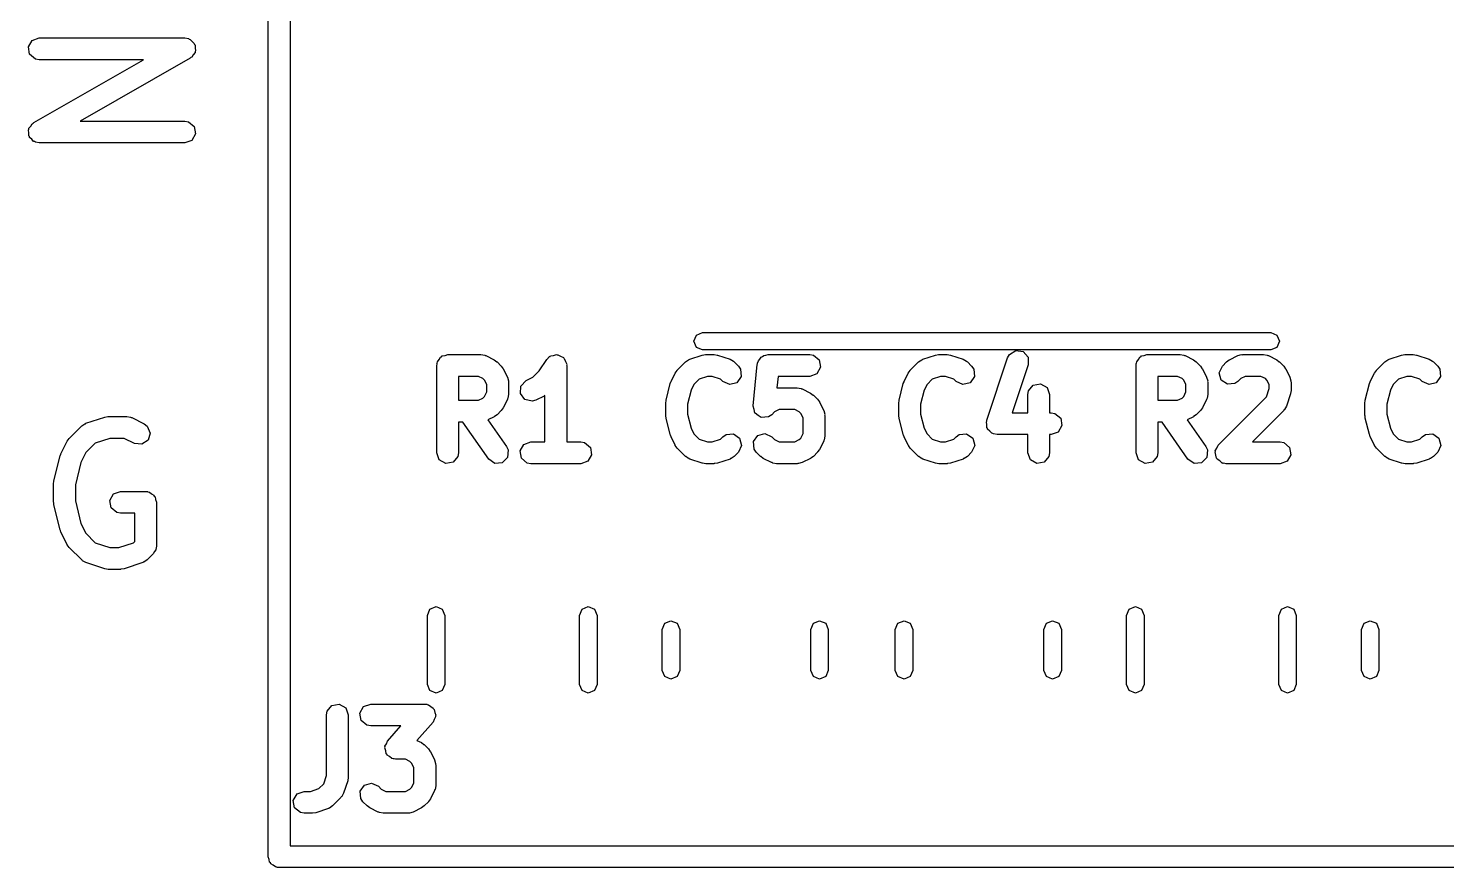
# Model space of a CAD drawing. Extents: x 90.3 to 109.7, y -100.3 to -89.2.
# Drawn here: x 90.28 to 100.01, y -100.32 to -94.56 of the extents above; entities that cross this region are included whole.
import ezdxf

# ---------------------------------------------------------------- set-up
doc = ezdxf.new("R2010")
doc.units = 0
doc.layers.add('BLACK', color=7, linetype='CONTINUOUS')

msp = doc.modelspace()

# ---------------------------------------------------------------- linework, layer by layer
at = {"layer": 'BLACK', "linetype": 'CONTINUOUS'}
for p, q in [((91.925, -100.245), (91.925, -89.245)), ((92.075, -89.32), (92.075, -100.17)), ((90.3044, -94.6399), (90.3526, -94.6224)), ((90.3526, -94.6224), (91.3526, -94.6224)), ((91.3526, -94.6224), (91.3783, -94.6269)), ((91.3783, -94.6269), (91.3836, -94.6314)), ((90.2788, -94.6844), (90.3044, -94.6399)), ((90.2877, -94.7349), (90.2788, -94.6844)), ((91.3836, -94.6314), (91.3904, -94.6326)), ((91.3904, -94.6326), (91.4028, -94.6475)), ((91.4028, -94.6475), (91.4176, -94.6599)), ((91.423, -94.7233), (91.4105, -94.7381)), ((91.4176, -94.6599), (91.4188, -94.6667)), ((91.4188, -94.6667), (91.4232, -94.672)), ((91.4265, -94.7104), (91.423, -94.7164)), ((91.423, -94.7164), (91.423, -94.7233)), ((91.4232, -94.672), (91.4231, -94.6914)), ((91.4231, -94.6914), (91.4265, -94.7104)), ((90.327, -94.7679), (90.2877, -94.7349)), ((90.3154, -95.2037), (91.0702, -94.7724)), ((90.3526, -94.7724), (90.327, -94.7679)), ((91.0702, -94.7724), (90.3526, -94.7724)), ((91.3898, -94.7625), (90.635, -95.1938)), ((91.3943, -94.7572), (91.3898, -94.7625)), ((91.4008, -94.7548), (91.3943, -94.7572)), ((91.4105, -94.7381), (91.4008, -94.7548)), ((90.2947, -95.2281), (90.3044, -95.2114)), ((90.3044, -95.2114), (90.3109, -95.209)), ((90.3109, -95.209), (90.3154, -95.2037)), ((90.635, -95.1938), (91.3526, -95.1938)), ((91.3526, -95.1938), (91.3783, -95.1983)), ((91.3783, -95.1983), (91.4176, -95.2313)), ((90.2788, -95.2558), (90.2822, -95.2498)), ((90.2821, -95.2748), (90.2788, -95.2558)), ((90.282, -95.2941), (90.2821, -95.2748)), ((90.2865, -95.2995), (90.282, -95.2941)), ((90.2822, -95.2498), (90.2823, -95.2428)), ((90.2823, -95.2428), (90.2947, -95.2281)), ((90.2877, -95.3063), (90.2865, -95.2995)), ((90.3025, -95.3187), (90.2877, -95.3063)), ((91.4265, -95.2818), (91.4008, -95.3263)), ((91.4176, -95.2313), (91.4265, -95.2818)), ((90.3148, -95.3336), (90.3025, -95.3187)), ((90.3217, -95.3348), (90.3148, -95.3336)), ((90.327, -95.3393), (90.3217, -95.3348)), ((90.3526, -95.3438), (90.327, -95.3393)), ((91.3526, -95.3438), (90.3526, -95.3438)), ((91.4008, -95.3263), (91.3526, -95.3438)), ((94.8467, -96.705), (94.8643, -96.6626)), ((94.8643, -96.6626), (94.9067, -96.645)), ((94.9067, -96.645), (98.8067, -96.645)), ((98.8067, -96.645), (98.8491, -96.6626)), ((98.8491, -96.6626), (98.8667, -96.705)), ((94.8643, -96.7474), (94.8467, -96.705)), ((94.9067, -96.765), (94.8643, -96.7474)), ((98.8067, -96.765), (94.9067, -96.765)), ((97.0127, -96.7962), (97.0564, -96.7694)), ((97.0564, -96.7694), (97.1071, -96.7769)), ((98.8491, -96.7474), (98.8067, -96.765)), ((98.8667, -96.705), (98.8491, -96.7474)), ((93.0821, -96.8714), (93.0839, -96.8617)), ((93.0833, -96.8584), (93.0849, -96.8555)), ((93.0839, -96.8617), (93.0833, -96.8584)), ((93.0849, -96.8555), (93.0867, -96.8458)), ((93.0867, -96.8458), (93.0992, -96.8308)), ((93.0992, -96.8308), (93.1089, -96.814)), ((93.1089, -96.814), (93.1153, -96.8117)), ((93.1153, -96.8117), (93.1196, -96.8065)), ((93.1196, -96.8065), (93.1388, -96.8031)), ((93.1388, -96.8031), (93.1571, -96.7964)), ((93.1571, -96.7964), (93.3857, -96.7964)), ((93.3857, -96.7964), (93.4114, -96.801)), ((93.4114, -96.801), (93.4148, -96.8038)), ((93.4148, -96.8038), (93.4193, -96.8043)), ((93.4193, -96.8043), (93.4764, -96.8329)), ((93.4764, -96.8329), (93.4944, -96.8463)), ((93.4944, -96.8463), (93.4959, -96.847)), ((93.4959, -96.847), (93.5245, -96.8755)), ((93.7846, -96.9094), (93.8376, -96.8298)), ((93.8376, -96.8298), (93.8556, -96.811)), ((93.8556, -96.811), (93.8597, -96.8098)), ((93.8597, -96.8098), (93.8625, -96.8065)), ((93.8625, -96.8065), (93.8839, -96.8027)), ((93.8839, -96.8027), (93.9048, -96.7966)), ((93.9048, -96.7966), (93.9088, -96.7983)), ((93.9088, -96.7983), (93.913, -96.7976)), ((93.913, -96.7976), (93.9319, -96.8084)), ((93.9319, -96.8084), (93.9518, -96.8172)), ((93.9518, -96.8172), (93.9537, -96.8211)), ((93.9537, -96.8211), (93.9575, -96.8232)), ((93.9575, -96.8232), (93.9649, -96.8437)), ((93.9649, -96.8437), (93.9745, -96.8632)), ((93.9745, -96.8632), (93.9735, -96.8674)), ((93.9735, -96.8674), (93.975, -96.8714)), ((94.7327, -96.9041), (94.7898, -96.847)), ((94.7898, -96.847), (94.8112, -96.832)), ((94.8112, -96.832), (94.8156, -96.8316)), ((94.8156, -96.8316), (94.8191, -96.8288)), ((94.8191, -96.8288), (94.9049, -96.8003)), ((94.9049, -96.8003), (94.927, -96.797)), ((94.927, -96.797), (94.9286, -96.7964)), ((94.9286, -96.7964), (94.9857, -96.7964)), ((94.9857, -96.7964), (95.0078, -96.8003)), ((95.0078, -96.8003), (95.0094, -96.8003)), ((95.0094, -96.8003), (95.0951, -96.8288)), ((95.0951, -96.8288), (95.1181, -96.8413)), ((95.1181, -96.8413), (95.1204, -96.8451)), ((95.1204, -96.8451), (95.1245, -96.847)), ((95.1245, -96.847), (95.153, -96.8755)), ((95.2539, -97.1497), (95.2825, -96.864)), ((95.2825, -96.864), (95.2836, -96.8601)), ((95.2833, -96.8584), (95.2848, -96.8557)), ((95.2836, -96.8601), (95.2833, -96.8584)), ((95.2848, -96.8557), (95.2896, -96.8389)), ((95.2896, -96.8389), (95.301, -96.8278)), ((95.301, -96.8278), (95.3089, -96.814)), ((95.3089, -96.814), (95.3188, -96.8104)), ((95.3188, -96.8104), (95.3263, -96.8031)), ((95.3263, -96.8031), (95.3422, -96.8019)), ((95.3422, -96.8019), (95.3571, -96.7964)), ((95.3571, -96.7964), (95.6429, -96.7964)), ((95.6429, -96.7964), (95.6685, -96.801)), ((95.6685, -96.801), (95.7078, -96.8339)), ((95.7078, -96.8339), (95.7167, -96.8845)), ((96.3327, -96.9041), (96.3898, -96.847)), ((96.3898, -96.847), (96.4112, -96.832)), ((96.4112, -96.832), (96.4156, -96.8316)), ((96.4156, -96.8316), (96.4191, -96.8288)), ((96.4191, -96.8288), (96.5049, -96.8003)), ((96.5049, -96.8003), (96.527, -96.797)), ((96.527, -96.797), (96.5286, -96.7964)), ((96.5286, -96.7964), (96.5857, -96.7964)), ((96.5857, -96.7964), (96.6078, -96.8003)), ((96.6078, -96.8003), (96.6094, -96.8003)), ((96.6094, -96.8003), (96.6951, -96.8288)), ((96.6951, -96.8288), (96.7181, -96.8413)), ((96.7181, -96.8413), (96.7204, -96.8451)), ((96.7204, -96.8451), (96.7245, -96.847)), ((96.7245, -96.847), (96.753, -96.8755)), ((96.8574, -97.2477), (97.0003, -96.8191)), ((97.0003, -96.8191), (97.0127, -96.7962)), ((97.1426, -96.8666), (97.0326, -97.1964)), ((97.1071, -96.7769), (97.1412, -96.8153)), ((97.1412, -96.8153), (97.1426, -96.8666)), ((97.8821, -96.8714), (97.8839, -96.8617)), ((97.8833, -96.8584), (97.8849, -96.8555)), ((97.8839, -96.8617), (97.8833, -96.8584)), ((97.8849, -96.8555), (97.8867, -96.8458)), ((97.8867, -96.8458), (97.8992, -96.8308)), ((97.8992, -96.8308), (97.9089, -96.814)), ((97.9089, -96.814), (97.9153, -96.8117)), ((97.9153, -96.8117), (97.9196, -96.8065)), ((97.9196, -96.8065), (97.9388, -96.8031)), ((97.9388, -96.8031), (97.9571, -96.7964)), ((97.9571, -96.7964), (98.1857, -96.7964)), ((98.1857, -96.7964), (98.2114, -96.801)), ((98.2114, -96.801), (98.2148, -96.8038)), ((98.2148, -96.8038), (98.2193, -96.8043)), ((98.2193, -96.8043), (98.2764, -96.8329)), ((98.2764, -96.8329), (98.2944, -96.8463)), ((98.2944, -96.8463), (98.2959, -96.847)), ((98.2959, -96.847), (98.3245, -96.8755)), ((98.4755, -96.8755), (98.5041, -96.847)), ((98.5041, -96.847), (98.5225, -96.8341)), ((98.5225, -96.8341), (98.5236, -96.8329)), ((98.5236, -96.8329), (98.5807, -96.8043)), ((98.5807, -96.8043), (98.6057, -96.7969)), ((98.6057, -96.7969), (98.6101, -96.798)), ((98.6101, -96.798), (98.6143, -96.7964)), ((98.6143, -96.7964), (98.7571, -96.7964)), ((98.7571, -96.7964), (98.7828, -96.801)), ((98.7828, -96.801), (98.7862, -96.8038)), ((98.7862, -96.8038), (98.7907, -96.8043)), ((98.7907, -96.8043), (98.8478, -96.8329)), ((98.8478, -96.8329), (98.8658, -96.8463)), ((98.8658, -96.8463), (98.8673, -96.847)), ((98.8673, -96.847), (98.8959, -96.8755)), ((99.5327, -96.9041), (99.5898, -96.847)), ((99.5898, -96.847), (99.6112, -96.832)), ((99.6112, -96.832), (99.6156, -96.8316)), ((99.6156, -96.8316), (99.6191, -96.8288)), ((99.6191, -96.8288), (99.7049, -96.8003)), ((99.7049, -96.8003), (99.727, -96.797)), ((99.727, -96.797), (99.7286, -96.7964)), ((99.7286, -96.7964), (99.7857, -96.7964)), ((99.7857, -96.7964), (99.8078, -96.8003)), ((99.8078, -96.8003), (99.8094, -96.8003)), ((99.8094, -96.8003), (99.8951, -96.8288)), ((99.8951, -96.8288), (99.9181, -96.8413)), ((99.9181, -96.8413), (99.9204, -96.8451)), ((99.9204, -96.8451), (99.9245, -96.847)), ((99.9245, -96.847), (99.953, -96.8755)), ((93.0821, -97.4714), (93.0821, -96.8714)), ((93.2321, -96.9464), (93.2321, -97.1107)), ((93.368, -96.9464), (93.2321, -96.9464)), ((93.3984, -96.9616), (93.368, -96.9464)), ((93.4098, -96.973), (93.3984, -96.9616)), ((93.5245, -96.8755), (93.5373, -96.8939)), ((93.5373, -96.8939), (93.5385, -96.895)), ((93.5385, -96.895), (93.5671, -96.9522)), ((93.5671, -96.9522), (93.5745, -96.9771)), ((93.695, -96.9758), (93.7413, -96.9526)), ((93.7413, -96.9526), (93.7846, -96.9094)), ((93.975, -96.8714), (93.975, -97.3964)), ((94.6901, -96.9807), (94.7186, -96.9236)), ((94.7186, -96.9236), (94.732, -96.9056)), ((94.732, -96.9056), (94.7327, -96.9041)), ((94.8834, -96.9656), (94.8474, -97.0016)), ((94.9407, -96.9464), (94.8834, -96.9656)), ((94.9735, -96.9464), (94.9407, -96.9464)), ((95.0309, -96.9656), (94.9735, -96.9464)), ((95.047, -96.9816), (95.0309, -96.9656)), ((95.1724, -96.948), (95.143, -96.99)), ((95.153, -96.8755), (95.168, -96.8969)), ((95.168, -96.8969), (95.1724, -96.948)), ((95.425, -96.9464), (95.4172, -97.025)), ((95.6429, -96.9464), (95.425, -96.9464)), ((95.6911, -96.9289), (95.6429, -96.9464)), ((95.7167, -96.8845), (95.6911, -96.9289)), ((96.2901, -96.9807), (96.3186, -96.9236)), ((96.3186, -96.9236), (96.332, -96.9056)), ((96.332, -96.9056), (96.3327, -96.9041)), ((96.4834, -96.9656), (96.4474, -97.0016)), ((96.5407, -96.9464), (96.4834, -96.9656)), ((96.5735, -96.9464), (96.5407, -96.9464)), ((96.6309, -96.9656), (96.5735, -96.9464)), ((96.647, -96.9816), (96.6309, -96.9656)), ((96.7724, -96.948), (96.743, -96.99)), ((96.753, -96.8755), (96.768, -96.8969)), ((96.768, -96.8969), (96.7724, -96.948)), ((97.8821, -97.4714), (97.8821, -96.8714)), ((98.0321, -96.9464), (98.0321, -97.1107)), ((98.168, -96.9464), (98.0321, -96.9464)), ((98.1984, -96.9616), (98.168, -96.9464)), ((98.2098, -96.973), (98.1984, -96.9616)), ((98.3245, -96.8755), (98.3373, -96.8939)), ((98.3373, -96.8939), (98.3385, -96.895)), ((98.3385, -96.895), (98.3671, -96.9522)), ((98.3671, -96.9522), (98.3745, -96.9771)), ((98.4539, -96.922), (98.4755, -96.8755)), ((98.4671, -96.9716), (98.4539, -96.922)), ((98.6016, -96.9616), (98.5816, -96.9816)), ((98.632, -96.9464), (98.6016, -96.9616)), ((98.7394, -96.9464), (98.632, -96.9464)), ((98.7699, -96.9616), (98.7394, -96.9464)), ((98.7812, -96.973), (98.7699, -96.9616)), ((98.8959, -96.8755), (98.9088, -96.8939)), ((98.9088, -96.8939), (98.9099, -96.895)), ((98.9099, -96.895), (98.9385, -96.9522)), ((98.9385, -96.9522), (98.9459, -96.9771)), ((99.4901, -96.9807), (99.5186, -96.9236)), ((99.5186, -96.9236), (99.532, -96.9056)), ((99.532, -96.9056), (99.5327, -96.9041)), ((99.6834, -96.9656), (99.6474, -97.0016)), ((99.7407, -96.9464), (99.6834, -96.9656)), ((99.7735, -96.9464), (99.7407, -96.9464)), ((99.8309, -96.9656), (99.7735, -96.9464)), ((99.847, -96.9816), (99.8309, -96.9656)), ((99.9724, -96.948), (99.943, -96.99)), ((99.953, -96.8755), (99.968, -96.8969)), ((99.968, -96.8969), (99.9724, -96.948)), ((93.425, -97.0034), (93.4098, -96.973)), ((93.4098, -97.0841), (93.425, -97.0537)), ((93.425, -97.0537), (93.425, -97.0034)), ((93.5745, -96.9771), (93.5735, -96.9815)), ((93.5735, -96.9815), (93.575, -96.9857)), ((93.575, -96.9857), (93.575, -97.0714)), ((93.6567, -97.0642), (93.6598, -97.013)), ((93.6598, -97.013), (93.695, -96.9758)), ((94.6558, -97.1104), (94.6844, -96.9961)), ((94.6844, -96.9961), (94.6897, -96.9843)), ((94.6897, -96.9843), (94.6901, -96.9807)), ((94.8279, -97.0405), (94.8036, -97.1378)), ((94.8474, -97.0016), (94.8279, -97.0405)), ((95.0935, -97.0033), (95.047, -96.9816)), ((95.143, -96.99), (95.0935, -97.0033)), ((95.4172, -97.025), (95.5571, -97.025)), ((95.5571, -97.025), (95.5828, -97.0295)), ((95.5828, -97.0295), (95.5862, -97.0324)), ((95.5862, -97.0324), (95.5907, -97.0329)), ((95.5907, -97.0329), (95.6478, -97.0615)), ((95.6478, -97.0615), (95.6658, -97.0748)), ((96.2558, -97.1104), (96.2844, -96.9961)), ((96.2844, -96.9961), (96.2897, -96.9843)), ((96.2897, -96.9843), (96.2901, -96.9807)), ((96.4279, -97.0405), (96.4036, -97.1378)), ((96.4474, -97.0016), (96.4279, -97.0405)), ((96.6935, -97.0033), (96.647, -96.9816)), ((96.743, -96.99), (96.6935, -97.0033)), ((97.1393, -97.0714), (97.1438, -97.0458)), ((97.1438, -97.0458), (97.1768, -97.0065)), ((97.1768, -97.0065), (97.2273, -96.9976)), ((97.2273, -96.9976), (97.2717, -97.0232)), ((97.2717, -97.0232), (97.2893, -97.0714)), ((98.225, -97.0034), (98.2098, -96.973)), ((98.2098, -97.0841), (98.225, -97.0537)), ((98.225, -97.0537), (98.225, -97.0034)), ((98.3745, -96.9771), (98.3735, -96.9815)), ((98.3735, -96.9815), (98.375, -96.9857)), ((98.375, -96.9857), (98.375, -97.0714)), ((98.5092, -97.001), (98.4671, -96.9716)), ((98.5603, -96.9965), (98.5092, -97.001)), ((98.5816, -96.9816), (98.5603, -96.9965)), ((98.7773, -97.0881), (98.7964, -97.0307)), ((98.7964, -97.0034), (98.7812, -96.973)), ((98.7964, -97.0307), (98.7964, -97.0034)), ((98.9464, -97.0429), (98.9425, -97.0649)), ((98.9459, -96.9771), (98.9449, -96.9815)), ((98.9449, -96.9815), (98.9464, -96.9857)), ((98.9464, -96.9857), (98.9464, -97.0429)), ((99.4558, -97.1104), (99.4844, -96.9961)), ((99.4844, -96.9961), (99.4897, -96.9843)), ((99.4897, -96.9843), (99.4901, -96.9807)), ((99.6279, -97.0405), (99.6036, -97.1378)), ((99.6474, -97.0016), (99.6279, -97.0405)), ((99.8935, -97.0033), (99.847, -96.9816)), ((99.943, -96.99), (99.8935, -97.0033)), ((93.2321, -97.1107), (93.368, -97.1107)), ((93.368, -97.1107), (93.3984, -97.0955)), ((93.3984, -97.0955), (93.4098, -97.0841)), ((93.5671, -97.105), (93.5385, -97.1621)), ((93.5676, -97.1005), (93.5671, -97.105)), ((93.5705, -97.0971), (93.5676, -97.1005)), ((93.575, -97.0714), (93.5705, -97.0971)), ((93.6872, -97.1054), (93.6567, -97.0642)), ((93.7371, -97.1174), (93.6872, -97.1054)), ((93.7621, -97.1099), (93.7371, -97.1174)), ((93.8193, -97.0814), (93.7621, -97.1099)), ((93.8204, -97.0802), (93.8193, -97.0814)), ((93.825, -97.0769), (93.8204, -97.0802)), ((93.825, -97.3964), (93.825, -97.0769)), ((94.6536, -97.1286), (94.6562, -97.1138)), ((94.6536, -97.2143), (94.6536, -97.1286)), ((94.6562, -97.1138), (94.6558, -97.1104)), ((94.8036, -97.1378), (94.8036, -97.2051)), ((95.2541, -97.1502), (95.2539, -97.1497)), ((95.2539, -97.1506), (95.2541, -97.1502)), ((95.2604, -97.175), (95.2539, -97.1506)), ((95.6658, -97.0748), (95.6673, -97.0755)), ((95.6673, -97.0755), (95.6959, -97.1041)), ((95.6959, -97.1041), (95.7088, -97.1225)), ((95.7088, -97.1225), (95.7099, -97.1236)), ((95.7099, -97.1236), (95.7385, -97.1807)), ((96.2536, -97.1286), (96.2562, -97.1138)), ((96.2536, -97.2143), (96.2536, -97.1286)), ((96.2562, -97.1138), (96.2558, -97.1104)), ((96.4036, -97.1378), (96.4036, -97.2051)), ((97.1393, -97.1964), (97.1393, -97.0714)), ((97.2893, -97.0714), (97.2893, -97.1964)), ((98.0321, -97.1107), (98.168, -97.1107)), ((98.168, -97.1107), (98.1984, -97.0955)), ((98.1984, -97.0955), (98.2098, -97.0841)), ((98.3671, -97.105), (98.3385, -97.1621)), ((98.3676, -97.1005), (98.3671, -97.105)), ((98.3705, -97.0971), (98.3676, -97.1005)), ((98.375, -97.0714), (98.3705, -97.0971)), ((98.447, -97.4184), (98.7773, -97.0881)), ((98.914, -97.1523), (98.9016, -97.1752)), ((98.9426, -97.0666), (98.914, -97.1523)), ((98.9425, -97.0649), (98.9426, -97.0666)), ((99.4536, -97.1286), (99.4562, -97.1138)), ((99.4536, -97.2143), (99.4536, -97.1286)), ((99.4562, -97.1138), (99.4558, -97.1104)), ((99.6036, -97.1378), (99.6036, -97.2051)), ((90.6741, -97.2688), (90.8027, -97.226)), ((90.8027, -97.226), (90.8249, -97.2227)), ((90.8249, -97.2227), (90.8264, -97.2221)), ((90.8264, -97.2221), (90.955, -97.2221)), ((90.955, -97.2221), (90.9807, -97.2267)), ((90.9807, -97.2267), (90.9841, -97.2295)), ((90.9841, -97.2295), (90.9885, -97.2301)), ((90.9885, -97.2301), (91.0743, -97.2729)), ((93.4764, -97.2242), (93.4335, -97.2457)), ((93.4335, -97.2457), (93.5614, -97.4284)), ((93.4775, -97.223), (93.4764, -97.2242)), ((93.4959, -97.2102), (93.4775, -97.223)), ((93.5245, -97.1816), (93.4959, -97.2102)), ((93.5252, -97.1801), (93.5245, -97.1816)), ((93.5385, -97.1621), (93.5252, -97.1801)), ((94.6548, -97.2175), (94.6536, -97.2143)), ((94.6558, -97.2325), (94.6548, -97.2175)), ((94.6844, -97.3468), (94.6558, -97.2325)), ((94.8036, -97.2051), (94.8279, -97.3024)), ((95.2666, -97.1994), (95.2604, -97.175)), ((95.267, -97.1997), (95.2666, -97.1994)), ((95.2671, -97.2002), (95.267, -97.1997)), ((95.2878, -97.2146), (95.2671, -97.2002)), ((95.3083, -97.2293), (95.2878, -97.2146)), ((95.3088, -97.2293), (95.3083, -97.2293)), ((95.3092, -97.2296), (95.3088, -97.2293)), ((95.3343, -97.2274), (95.3092, -97.2296)), ((95.3594, -97.2255), (95.3343, -97.2274)), ((95.3598, -97.2252), (95.3594, -97.2255)), ((95.3603, -97.2251), (95.3598, -97.2252)), ((95.3816, -97.2102), (95.3603, -97.2251)), ((95.4016, -97.1902), (95.3816, -97.2102)), ((95.432, -97.175), (95.4016, -97.1902)), ((95.5394, -97.175), (95.432, -97.175)), ((95.5699, -97.1902), (95.5394, -97.175)), ((95.5812, -97.2016), (95.5699, -97.1902)), ((95.5964, -97.232), (95.5812, -97.2016)), ((95.5964, -97.3394), (95.5964, -97.232)), ((95.7385, -97.1807), (95.7459, -97.2057)), ((95.7459, -97.2057), (95.7449, -97.2101)), ((95.7449, -97.2101), (95.7464, -97.2143)), ((95.7464, -97.2143), (95.7464, -97.3571)), ((96.2548, -97.2175), (96.2536, -97.2143)), ((96.2558, -97.2325), (96.2548, -97.2175)), ((96.2844, -97.3468), (96.2558, -97.2325)), ((96.4036, -97.2051), (96.4279, -97.3024)), ((96.8547, -97.2584), (96.8576, -97.2534)), ((96.8576, -97.2534), (96.8574, -97.2477)), ((97.0326, -97.1964), (97.1393, -97.1964)), ((97.2893, -97.1964), (97.3, -97.1964)), ((97.3, -97.1964), (97.3257, -97.201)), ((97.3257, -97.201), (97.365, -97.2339)), ((97.365, -97.2339), (97.3739, -97.2845)), ((98.2764, -97.2242), (98.2335, -97.2457)), ((98.2335, -97.2457), (98.3614, -97.4284)), ((98.2775, -97.223), (98.2764, -97.2242)), ((98.2959, -97.2102), (98.2775, -97.223)), ((98.3245, -97.1816), (98.2959, -97.2102)), ((98.3252, -97.1801), (98.3245, -97.1816)), ((98.3385, -97.1621), (98.3252, -97.1801)), ((98.8959, -97.1816), (98.6811, -97.3964)), ((98.8978, -97.1775), (98.8959, -97.1816)), ((98.9016, -97.1752), (98.8978, -97.1775)), ((99.4548, -97.2175), (99.4536, -97.2143)), ((99.4558, -97.2325), (99.4548, -97.2175)), ((99.4844, -97.3468), (99.4558, -97.2325)), ((99.6036, -97.2051), (99.6279, -97.3024)), ((90.5591, -97.3727), (90.6448, -97.287)), ((90.6448, -97.287), (90.6662, -97.272)), ((90.6662, -97.272), (90.6706, -97.2716)), ((90.6706, -97.2716), (90.6741, -97.2688)), ((91.0743, -97.2729), (91.0952, -97.2884)), ((91.0952, -97.2884), (91.1156, -97.3355)), ((91.1156, -97.3355), (91.101, -97.3847)), ((93.261, -97.2607), (93.2321, -97.2607)), ((93.2321, -97.2607), (93.2321, -97.4714)), ((93.4386, -97.5144), (93.261, -97.2607)), ((94.6864, -97.3497), (94.6844, -97.3468)), ((94.6901, -97.3621), (94.6864, -97.3497)), ((94.8279, -97.3024), (94.8474, -97.3413)), ((94.8474, -97.3413), (94.8834, -97.3773)), ((95.047, -97.3613), (95.0683, -97.3463)), ((95.0683, -97.3463), (95.1194, -97.3418)), ((95.1194, -97.3418), (95.1614, -97.3713)), ((95.2561, -97.3949), (95.2856, -97.3528)), ((95.2856, -97.3528), (95.3351, -97.3396)), ((95.3351, -97.3396), (95.3816, -97.3613)), ((95.5812, -97.3699), (95.5964, -97.3394)), ((96.2864, -97.3497), (96.2844, -97.3468)), ((96.2901, -97.3621), (96.2864, -97.3497)), ((96.4279, -97.3024), (96.4474, -97.3413)), ((96.4474, -97.3413), (96.4834, -97.3773)), ((96.647, -97.3613), (96.6683, -97.3463)), ((96.6683, -97.3463), (96.7194, -97.3418)), ((96.7194, -97.3418), (96.7614, -97.3713)), ((96.8583, -97.2786), (96.8547, -97.2584)), ((96.8588, -97.299), (96.8583, -97.2786)), ((96.8626, -97.3033), (96.8588, -97.299)), ((96.8636, -97.3089), (96.8626, -97.3033)), ((96.8793, -97.3221), (96.8636, -97.3089)), ((96.8929, -97.3374), (96.8793, -97.3221)), ((96.8985, -97.3382), (96.8929, -97.3374)), ((96.9029, -97.3419), (96.8985, -97.3382)), ((96.9286, -97.3464), (96.9029, -97.3419)), ((97.1393, -97.3464), (96.9286, -97.3464)), ((97.1393, -97.4714), (97.1393, -97.3464)), ((97.3, -97.3464), (97.2893, -97.3464)), ((97.2893, -97.3464), (97.2893, -97.4714)), ((97.3482, -97.3289), (97.3, -97.3464)), ((97.3739, -97.2845), (97.3482, -97.3289)), ((98.061, -97.2607), (98.0321, -97.2607)), ((98.0321, -97.2607), (98.0321, -97.4714)), ((98.2386, -97.5144), (98.061, -97.2607)), ((99.4864, -97.3497), (99.4844, -97.3468)), ((99.4901, -97.3621), (99.4864, -97.3497)), ((99.6279, -97.3024), (99.6474, -97.3413)), ((99.6474, -97.3413), (99.6834, -97.3773)), ((99.847, -97.3613), (99.8683, -97.3463)), ((99.8683, -97.3463), (99.9194, -97.3418)), ((99.9194, -97.3418), (99.9614, -97.3713)), ((90.5022, -97.4779), (90.5451, -97.3922)), ((90.5451, -97.3922), (90.5584, -97.3742)), ((90.5584, -97.3742), (90.5591, -97.3727)), ((90.7384, -97.4056), (90.6738, -97.4701)), ((90.8386, -97.3721), (90.7384, -97.4056)), ((90.9373, -97.3721), (90.8386, -97.3721)), ((91.0072, -97.4071), (90.9373, -97.3721)), ((91.0581, -97.4129), (91.0072, -97.4071)), ((91.101, -97.3847), (91.0581, -97.4129)), ((93.5614, -97.4284), (93.5724, -97.452)), ((93.5724, -97.452), (93.568, -97.5031)), ((93.6547, -97.4584), (93.6804, -97.414)), ((93.6804, -97.414), (93.7286, -97.3964)), ((93.7286, -97.3964), (93.825, -97.3964)), ((93.975, -97.3964), (94.0714, -97.3964)), ((94.0714, -97.3964), (94.0971, -97.401)), ((94.0971, -97.401), (94.1364, -97.4339)), ((94.1364, -97.4339), (94.1453, -97.4845)), ((94.7186, -97.4193), (94.6901, -97.3621)), ((94.7198, -97.4204), (94.7186, -97.4193)), ((94.7327, -97.4387), (94.7198, -97.4204)), ((94.7898, -97.4959), (94.7327, -97.4387)), ((94.8834, -97.3773), (94.9407, -97.3964)), ((94.9407, -97.3964), (94.9735, -97.3964)), ((94.9735, -97.3964), (95.0309, -97.3773)), ((95.0309, -97.3773), (95.047, -97.3613)), ((95.1747, -97.4208), (95.153, -97.4673)), ((95.1614, -97.3713), (95.1747, -97.4208)), ((95.2606, -97.446), (95.2561, -97.3949)), ((95.2755, -97.4673), (95.2606, -97.446)), ((95.3816, -97.3613), (95.4016, -97.3812)), ((95.4016, -97.3812), (95.432, -97.3964)), ((95.432, -97.3964), (95.5394, -97.3964)), ((95.5394, -97.3964), (95.5699, -97.3812)), ((95.5699, -97.3812), (95.5812, -97.3699)), ((95.7099, -97.4478), (95.6966, -97.4658)), ((95.7385, -97.3907), (95.7099, -97.4478)), ((95.739, -97.3862), (95.7385, -97.3907)), ((95.7419, -97.3828), (95.739, -97.3862)), ((95.7464, -97.3571), (95.7419, -97.3828)), ((96.3186, -97.4193), (96.2901, -97.3621)), ((96.3198, -97.4204), (96.3186, -97.4193)), ((96.3327, -97.4387), (96.3198, -97.4204)), ((96.3898, -97.4959), (96.3327, -97.4387)), ((96.4834, -97.3773), (96.5407, -97.3964)), ((96.5407, -97.3964), (96.5735, -97.3964)), ((96.5735, -97.3964), (96.6309, -97.3773)), ((96.6309, -97.3773), (96.647, -97.3613)), ((96.7747, -97.4208), (96.753, -97.4673)), ((96.7614, -97.3713), (96.7747, -97.4208)), ((98.3614, -97.4284), (98.3724, -97.452)), ((98.3724, -97.452), (98.368, -97.5031)), ((98.4261, -97.4584), (98.4374, -97.4388)), ((98.4374, -97.4388), (98.447, -97.4184)), ((98.6811, -97.3964), (98.8714, -97.3964)), ((98.8714, -97.3964), (98.8971, -97.401)), ((98.8971, -97.401), (98.9364, -97.4339)), ((98.9364, -97.4339), (98.9453, -97.4845)), ((99.5186, -97.4193), (99.4901, -97.3621)), ((99.5198, -97.4204), (99.5186, -97.4193)), ((99.5327, -97.4387), (99.5198, -97.4204)), ((99.5898, -97.4959), (99.5327, -97.4387)), ((99.6834, -97.3773), (99.7407, -97.3964)), ((99.7407, -97.3964), (99.7735, -97.3964)), ((99.7735, -97.3964), (99.8309, -97.3773)), ((99.8309, -97.3773), (99.847, -97.3613)), ((99.9747, -97.4208), (99.953, -97.4673)), ((99.9614, -97.3713), (99.9747, -97.4208)), ((90.4537, -97.6647), (90.4965, -97.4932)), ((90.4965, -97.4932), (90.5018, -97.4814)), ((90.5018, -97.4814), (90.5022, -97.4779)), ((90.6401, -97.5376), (90.6014, -97.6921)), ((90.6738, -97.4701), (90.6401, -97.5376)), ((93.0997, -97.5196), (93.0821, -97.4714)), ((93.1441, -97.5453), (93.0997, -97.5196)), ((93.1946, -97.5364), (93.1441, -97.5453)), ((93.2276, -97.4971), (93.1946, -97.5364)), ((93.2321, -97.4714), (93.2276, -97.4971)), ((93.4806, -97.5439), (93.4386, -97.5144)), ((93.5317, -97.5394), (93.4806, -97.5439)), ((93.568, -97.5031), (93.5317, -97.5394)), ((93.6636, -97.5089), (93.6547, -97.4584)), ((93.7029, -97.5419), (93.6636, -97.5089)), ((93.7286, -97.5464), (93.7029, -97.5419)), ((94.0714, -97.5464), (93.7286, -97.5464)), ((94.1196, -97.5289), (94.0714, -97.5464)), ((94.1453, -97.4845), (94.1196, -97.5289)), ((94.7939, -97.4978), (94.7898, -97.4959)), ((94.7962, -97.5016), (94.7939, -97.4978)), ((94.8191, -97.514), (94.7962, -97.5016)), ((94.9049, -97.5426), (94.8191, -97.514)), ((94.9065, -97.5425), (94.9049, -97.5426)), ((94.9286, -97.5464), (94.9065, -97.5425)), ((94.9857, -97.5464), (94.9286, -97.5464)), ((94.9873, -97.5459), (94.9857, -97.5464)), ((95.0094, -97.5426), (94.9873, -97.5459)), ((95.0951, -97.514), (95.0094, -97.5426)), ((95.0987, -97.5112), (95.0951, -97.514)), ((95.1031, -97.5108), (95.0987, -97.5112)), ((95.1245, -97.4959), (95.1031, -97.5108)), ((95.153, -97.4673), (95.1245, -97.4959)), ((95.3041, -97.4959), (95.2755, -97.4673)), ((95.3056, -97.4966), (95.3041, -97.4959)), ((95.3236, -97.5099), (95.3056, -97.4966)), ((95.3807, -97.5385), (95.3236, -97.5099)), ((95.3852, -97.539), (95.3807, -97.5385)), ((95.3886, -97.5419), (95.3852, -97.539)), ((95.4143, -97.5464), (95.3886, -97.5419)), ((95.5571, -97.5464), (95.4143, -97.5464)), ((95.5614, -97.5449), (95.5571, -97.5464)), ((95.5657, -97.5459), (95.5614, -97.5449)), ((95.5907, -97.5385), (95.5657, -97.5459)), ((95.6478, -97.5099), (95.5907, -97.5385)), ((95.649, -97.5087), (95.6478, -97.5099)), ((95.6673, -97.4959), (95.649, -97.5087)), ((95.6959, -97.4673), (95.6673, -97.4959)), ((95.6966, -97.4658), (95.6959, -97.4673)), ((96.3939, -97.4978), (96.3898, -97.4959)), ((96.3962, -97.5016), (96.3939, -97.4978)), ((96.4191, -97.514), (96.3962, -97.5016)), ((96.5049, -97.5426), (96.4191, -97.514)), ((96.5065, -97.5425), (96.5049, -97.5426)), ((96.5286, -97.5464), (96.5065, -97.5425)), ((96.5857, -97.5464), (96.5286, -97.5464)), ((96.5873, -97.5459), (96.5857, -97.5464)), ((96.6094, -97.5426), (96.5873, -97.5459)), ((96.6951, -97.514), (96.6094, -97.5426)), ((96.6987, -97.5112), (96.6951, -97.514)), ((96.7031, -97.5108), (96.6987, -97.5112)), ((96.7245, -97.4959), (96.7031, -97.5108)), ((96.753, -97.4673), (96.7245, -97.4959)), ((97.1568, -97.5196), (97.1393, -97.4714)), ((97.2013, -97.5453), (97.1568, -97.5196)), ((97.2518, -97.5364), (97.2013, -97.5453)), ((97.2848, -97.4971), (97.2518, -97.5364)), ((97.2893, -97.4714), (97.2848, -97.4971)), ((97.8997, -97.5196), (97.8821, -97.4714)), ((97.9441, -97.5453), (97.8997, -97.5196)), ((97.9946, -97.5364), (97.9441, -97.5453)), ((98.0276, -97.4971), (97.9946, -97.5364)), ((98.0321, -97.4714), (98.0276, -97.4971)), ((98.2806, -97.5439), (98.2386, -97.5144)), ((98.3317, -97.5394), (98.2806, -97.5439)), ((98.368, -97.5031), (98.3317, -97.5394)), ((98.4253, -97.4649), (98.4267, -97.4618)), ((98.4311, -97.4867), (98.4253, -97.4649)), ((98.4267, -97.4618), (98.4261, -97.4584)), ((98.435, -97.5089), (98.4311, -97.4867)), ((98.4377, -97.5111), (98.435, -97.5089)), ((98.4386, -97.5144), (98.4377, -97.5111)), ((98.4571, -97.5274), (98.4386, -97.5144)), ((98.4743, -97.5419), (98.4571, -97.5274)), ((98.4789, -97.5427), (98.4743, -97.5419)), ((98.4806, -97.5439), (98.4789, -97.5427)), ((98.4839, -97.5436), (98.4806, -97.5439)), ((98.5, -97.5464), (98.4839, -97.5436)), ((98.8714, -97.5464), (98.5, -97.5464)), ((98.9196, -97.5289), (98.8714, -97.5464)), ((98.9453, -97.4845), (98.9196, -97.5289)), ((99.5939, -97.4978), (99.5898, -97.4959)), ((99.5962, -97.5016), (99.5939, -97.4978)), ((99.6191, -97.514), (99.5962, -97.5016)), ((99.7049, -97.5426), (99.6191, -97.514)), ((99.7065, -97.5425), (99.7049, -97.5426)), ((99.7286, -97.5464), (99.7065, -97.5425)), ((99.7857, -97.5464), (99.7286, -97.5464)), ((99.7873, -97.5459), (99.7857, -97.5464)), ((99.8094, -97.5426), (99.7873, -97.5459)), ((99.8951, -97.514), (99.8094, -97.5426)), ((99.8987, -97.5112), (99.8951, -97.514)), ((99.9031, -97.5108), (99.8987, -97.5112)), ((99.9245, -97.4959), (99.9031, -97.5108)), ((99.953, -97.4673), (99.9245, -97.4959)), ((90.4514, -97.6829), (90.454, -97.6681)), ((90.4514, -97.8114), (90.4514, -97.6829)), ((90.454, -97.6681), (90.4537, -97.6647)), ((90.6014, -97.6921), (90.6014, -97.8022)), ((90.8639, -97.754), (90.9121, -97.7364)), ((90.9121, -97.7364), (91.0836, -97.7364)), ((91.0836, -97.7364), (91.0933, -97.7381)), ((91.0933, -97.7381), (91.0966, -97.7376)), ((91.0966, -97.7376), (91.0995, -97.7392)), ((91.0995, -97.7392), (91.1092, -97.741)), ((91.1092, -97.741), (91.1242, -97.7535)), ((90.4526, -97.8147), (90.4514, -97.8114)), ((90.4537, -97.8296), (90.4526, -97.8147)), ((90.4965, -98.001), (90.4537, -97.8296)), ((90.6014, -97.8022), (90.6401, -97.9567)), ((90.8383, -97.7984), (90.8639, -97.754)), ((90.8472, -97.8489), (90.8383, -97.7984)), ((91.1242, -97.7535), (91.141, -97.7632)), ((91.141, -97.7632), (91.1433, -97.7696)), ((91.1433, -97.7696), (91.1485, -97.7739)), ((91.1485, -97.7739), (91.1519, -97.7931)), ((91.1519, -97.7931), (91.1586, -97.8114)), ((91.1586, -97.8114), (91.1586, -98.1114)), ((90.8865, -97.8819), (90.8472, -97.8489)), ((90.9121, -97.8864), (90.8865, -97.8819)), ((91.0086, -97.8864), (90.9121, -97.8864)), ((91.0086, -98.0804), (91.0086, -97.8864)), ((90.4985, -98.004), (90.4965, -98.001)), ((90.5022, -98.0164), (90.4985, -98.004)), ((90.5451, -98.1021), (90.5022, -98.0164)), ((90.6401, -97.9567), (90.6738, -98.0241)), ((90.6738, -98.0241), (90.7384, -98.0887)), ((90.5462, -98.1032), (90.5451, -98.1021)), ((90.5591, -98.1216), (90.5462, -98.1032)), ((90.6448, -98.2073), (90.5591, -98.1216)), ((90.7384, -98.0887), (90.8386, -98.1221)), ((90.8386, -98.1221), (90.9, -98.1221)), ((90.9, -98.1221), (91.0002, -98.0887)), ((91.0002, -98.0887), (91.0086, -98.0804)), ((91.1569, -98.121), (91.154, -98.1371)), ((91.1583, -98.118), (91.1569, -98.121)), ((91.1586, -98.1114), (91.1578, -98.116)), ((91.1578, -98.116), (91.1583, -98.118)), ((90.6489, -98.2092), (90.6448, -98.2073)), ((90.6512, -98.213), (90.6489, -98.2092)), ((90.6741, -98.2254), (90.6512, -98.213)), ((90.8027, -98.2683), (90.6741, -98.2254)), ((91.0644, -98.2254), (90.9359, -98.2683)), ((91.0679, -98.2226), (91.0644, -98.2254)), ((91.0724, -98.2223), (91.0679, -98.2226)), ((91.0937, -98.2073), (91.0724, -98.2223)), ((91.1366, -98.1645), (91.0937, -98.2073)), ((91.1435, -98.1496), (91.1366, -98.1645)), ((91.154, -98.1371), (91.1435, -98.1496)), ((90.8043, -98.2682), (90.8027, -98.2683)), ((90.8264, -98.2721), (90.8043, -98.2682)), ((90.9121, -98.2721), (90.8264, -98.2721)), ((90.9137, -98.2716), (90.9121, -98.2721)), ((90.9359, -98.2683), (90.9137, -98.2716)), ((93.0175, -98.5877), (93.0351, -98.5453)), ((93.0175, -99.0623), (93.0175, -98.5877)), ((93.0351, -98.5453), (93.0775, -98.5277)), ((93.0775, -98.5277), (93.1199, -98.5453)), ((93.1199, -98.5453), (93.1375, -98.5877)), ((93.1375, -98.5877), (93.1375, -99.0623)), ((94.0625, -98.5877), (94.0801, -98.5453)), ((94.0625, -99.0623), (94.0625, -98.5877)), ((94.0801, -98.5453), (94.1225, -98.5277)), ((94.1225, -98.5277), (94.1649, -98.5453)), ((94.1649, -98.5453), (94.1825, -98.5877)), ((94.1825, -98.5877), (94.1825, -99.0623)), ((97.8175, -98.5877), (97.8351, -98.5453)), ((97.8175, -99.0623), (97.8175, -98.5877)), ((97.8351, -98.5453), (97.8775, -98.5277)), ((97.8775, -98.5277), (97.9199, -98.5453)), ((97.9199, -98.5453), (97.9375, -98.5877)), ((97.9375, -98.5877), (97.9375, -99.0623)), ((98.8625, -98.5877), (98.8801, -98.5453)), ((98.8625, -99.0623), (98.8625, -98.5877)), ((98.8801, -98.5453), (98.9225, -98.5277)), ((98.9225, -98.5277), (98.9649, -98.5453)), ((98.9649, -98.5453), (98.9825, -98.5877)), ((98.9825, -98.5877), (98.9825, -99.0623)), ((94.63, -98.6844), (94.6476, -98.642)), ((94.63, -98.9656), (94.63, -98.6844)), ((94.6476, -98.642), (94.69, -98.6244)), ((94.69, -98.6244), (94.7324, -98.642)), ((94.7324, -98.642), (94.75, -98.6844)), ((94.75, -98.6844), (94.75, -98.9656)), ((95.65, -98.6844), (95.6676, -98.642)), ((95.65, -98.9656), (95.65, -98.6844)), ((95.6676, -98.642), (95.71, -98.6244)), ((95.71, -98.6244), (95.7524, -98.642)), ((95.7524, -98.642), (95.77, -98.6844)), ((95.77, -98.6844), (95.77, -98.9656)), ((96.23, -98.6844), (96.2476, -98.642)), ((96.23, -98.9656), (96.23, -98.6844)), ((96.2476, -98.642), (96.29, -98.6244)), ((96.29, -98.6244), (96.3324, -98.642)), ((96.3324, -98.642), (96.35, -98.6844)), ((96.35, -98.6844), (96.35, -98.9656)), ((97.25, -98.6844), (97.2676, -98.642)), ((97.25, -98.9656), (97.25, -98.6844)), ((97.2676, -98.642), (97.31, -98.6244)), ((97.31, -98.6244), (97.3524, -98.642)), ((97.3524, -98.642), (97.37, -98.6844)), ((97.37, -98.6844), (97.37, -98.9656)), ((99.43, -98.6844), (99.4476, -98.642)), ((99.43, -98.9656), (99.43, -98.6844)), ((99.4476, -98.642), (99.49, -98.6244)), ((99.49, -98.6244), (99.5324, -98.642)), ((99.5324, -98.642), (99.55, -98.6844)), ((99.55, -98.6844), (99.55, -98.9656)), ((94.6476, -99.008), (94.63, -98.9656)), ((94.69, -99.0256), (94.6476, -99.008)), ((94.7324, -99.008), (94.69, -99.0256)), ((94.75, -98.9656), (94.7324, -99.008)), ((95.6676, -99.008), (95.65, -98.9656)), ((95.71, -99.0256), (95.6676, -99.008)), ((95.7524, -99.008), (95.71, -99.0256)), ((95.77, -98.9656), (95.7524, -99.008)), ((96.2476, -99.008), (96.23, -98.9656)), ((96.29, -99.0256), (96.2476, -99.008)), ((96.3324, -99.008), (96.29, -99.0256)), ((96.35, -98.9656), (96.3324, -99.008)), ((97.2676, -99.008), (97.25, -98.9656)), ((97.31, -99.0256), (97.2676, -99.008)), ((97.3524, -99.008), (97.31, -99.0256)), ((97.37, -98.9656), (97.3524, -99.008)), ((99.4476, -99.008), (99.43, -98.9656)), ((99.49, -99.0256), (99.4476, -99.008)), ((99.5324, -99.008), (99.49, -99.0256)), ((99.55, -98.9656), (99.5324, -99.008)), ((93.0351, -99.1047), (93.0175, -99.0623)), ((93.0775, -99.1223), (93.0351, -99.1047)), ((93.1199, -99.1047), (93.0775, -99.1223)), ((93.1375, -99.0623), (93.1199, -99.1047)), ((94.0801, -99.1047), (94.0625, -99.0623)), ((94.1225, -99.1223), (94.0801, -99.1047)), ((94.1649, -99.1047), (94.1225, -99.1223)), ((94.1825, -99.0623), (94.1649, -99.1047)), ((97.8351, -99.1047), (97.8175, -99.0623)), ((97.8775, -99.1223), (97.8351, -99.1047)), ((97.9199, -99.1047), (97.8775, -99.1223)), ((97.9375, -99.0623), (97.9199, -99.1047)), ((98.8801, -99.1047), (98.8625, -99.0623)), ((98.9225, -99.1223), (98.8801, -99.1047)), ((98.9649, -99.1047), (98.9225, -99.1223)), ((98.9825, -99.0623), (98.9649, -99.1047)), ((92.3625, -99.2065), (92.413, -99.1976)), ((92.413, -99.1976), (92.4575, -99.2232)), ((92.5804, -99.214), (92.6286, -99.1964)), ((92.6286, -99.1964), (93, -99.1964)), ((93, -99.1964), (93.0111, -99.1984)), ((93.0111, -99.1984), (93.0145, -99.1979)), ((93.0145, -99.1979), (93.0172, -99.1995)), ((93.0172, -99.1995), (93.0257, -99.201)), ((93.0257, -99.201), (93.0411, -99.2139)), ((92.325, -99.2714), (92.3295, -99.2458)), ((92.325, -99.6878), (92.325, -99.2714)), ((92.3295, -99.2458), (92.3625, -99.2065)), ((92.4575, -99.2232), (92.475, -99.2714)), ((92.475, -99.2714), (92.475, -99.7)), ((92.5547, -99.2584), (92.5804, -99.214)), ((92.5636, -99.3089), (92.5547, -99.2584)), ((93.0411, -99.2139), (93.0584, -99.2244)), ((93.0637, -99.302), (93.0564, -99.3208)), ((93.0584, -99.2244), (93.0604, -99.2301)), ((93.0604, -99.2301), (93.065, -99.2339)), ((93.0739, -99.2845), (93.0637, -99.302)), ((93.065, -99.2339), (93.0685, -99.2538)), ((93.0685, -99.2538), (93.075, -99.273)), ((93.075, -99.273), (93.0728, -99.2786)), ((93.0728, -99.2786), (93.0739, -99.2845)), ((92.6029, -99.3419), (92.5636, -99.3089)), ((92.6286, -99.3464), (92.6029, -99.3419)), ((92.8347, -99.3464), (92.6286, -99.3464)), ((92.7436, -99.4506), (92.8347, -99.3464)), ((93.0564, -99.3208), (92.9465, -99.4465)), ((92.725, -99.4984), (92.7272, -99.4929)), ((92.7261, -99.487), (92.7362, -99.4695)), ((92.7272, -99.4929), (92.7261, -99.487)), ((92.7362, -99.4695), (92.7436, -99.4506)), ((92.9465, -99.4465), (92.9764, -99.4615)), ((92.9764, -99.4615), (92.9944, -99.4748)), ((92.9944, -99.4748), (92.9959, -99.4755)), ((92.9959, -99.4755), (93.0245, -99.5041)), ((92.7315, -99.5176), (92.725, -99.4984)), ((92.735, -99.5375), (92.7315, -99.5176)), ((92.7396, -99.5413), (92.735, -99.5375)), ((92.7416, -99.547), (92.7396, -99.5413)), ((92.7589, -99.5575), (92.7416, -99.547)), ((92.7743, -99.5705), (92.7589, -99.5575)), ((92.7828, -99.572), (92.7743, -99.5705)), ((92.7855, -99.5736), (92.7828, -99.572)), ((92.7889, -99.573), (92.7855, -99.5736)), ((92.8, -99.575), (92.7889, -99.573)), ((92.868, -99.575), (92.8, -99.575)), ((92.8984, -99.5902), (92.868, -99.575)), ((92.9098, -99.6016), (92.8984, -99.5902)), ((93.0245, -99.5041), (93.0373, -99.5225)), ((93.0373, -99.5225), (93.0385, -99.5236)), ((93.0385, -99.5236), (93.0671, -99.5807)), ((93.0671, -99.5807), (93.0745, -99.6057)), ((92.3059, -99.7452), (92.325, -99.6878)), ((92.925, -99.632), (92.9098, -99.6016)), ((92.925, -99.7394), (92.925, -99.632)), ((93.0745, -99.6057), (93.0735, -99.6101)), ((93.0735, -99.6101), (93.075, -99.6143)), ((93.075, -99.6143), (93.075, -99.7571)), ((92.2164, -99.7964), (92.2738, -99.7773)), ((92.2738, -99.7773), (92.3059, -99.7452)), ((92.4712, -99.7237), (92.4426, -99.8094)), ((92.475, -99.7), (92.4711, -99.7221)), ((92.4711, -99.7221), (92.4712, -99.7237)), ((92.5561, -99.7949), (92.5856, -99.7528)), ((92.5856, -99.7528), (92.6351, -99.7396)), ((92.6351, -99.7396), (92.6816, -99.7613)), ((92.6816, -99.7613), (92.7016, -99.7812)), ((92.7016, -99.7812), (92.732, -99.7964)), ((92.868, -99.7964), (92.8984, -99.7812)), ((92.8984, -99.7812), (92.9098, -99.7699)), ((92.9098, -99.7699), (92.925, -99.7394)), ((93.0676, -99.7862), (93.0671, -99.7907)), ((93.0705, -99.7828), (93.0676, -99.7862)), ((93.075, -99.7571), (93.0705, -99.7828)), ((92.0976, -99.8584), (92.1232, -99.814)), ((92.1065, -99.9089), (92.0976, -99.8584)), ((92.1232, -99.814), (92.1714, -99.7964)), ((92.1714, -99.7964), (92.2164, -99.7964)), ((92.4245, -99.8387), (92.3673, -99.8959)), ((92.4264, -99.8347), (92.4245, -99.8387)), ((92.4302, -99.8323), (92.4264, -99.8347)), ((92.4426, -99.8094), (92.4302, -99.8323)), ((92.5606, -99.846), (92.5561, -99.7949)), ((92.5755, -99.8673), (92.5606, -99.846)), ((92.6041, -99.8959), (92.5755, -99.8673)), ((92.732, -99.7964), (92.868, -99.7964)), ((93.0245, -99.8673), (92.9959, -99.8959)), ((93.0252, -99.8658), (93.0245, -99.8673)), ((93.0385, -99.8478), (93.0252, -99.8658)), ((93.0671, -99.7907), (93.0385, -99.8478)), ((92.1458, -99.9419), (92.1065, -99.9089)), ((92.1714, -99.9464), (92.1458, -99.9419)), ((92.2286, -99.9464), (92.1714, -99.9464)), ((92.2301, -99.9459), (92.2286, -99.9464)), ((92.2523, -99.9426), (92.2301, -99.9459)), ((92.338, -99.914), (92.2523, -99.9426)), ((92.3415, -99.9112), (92.338, -99.914)), ((92.346, -99.9108), (92.3415, -99.9112)), ((92.3673, -99.8959), (92.346, -99.9108)), ((92.6056, -99.8966), (92.6041, -99.8959)), ((92.6236, -99.9099), (92.6056, -99.8966)), ((92.6807, -99.9385), (92.6236, -99.9099)), ((92.6852, -99.939), (92.6807, -99.9385)), ((92.6886, -99.9419), (92.6852, -99.939)), ((92.7143, -99.9464), (92.6886, -99.9419)), ((92.8857, -99.9464), (92.7143, -99.9464)), ((92.8899, -99.9449), (92.8857, -99.9464)), ((92.8943, -99.9459), (92.8899, -99.9449)), ((92.9193, -99.9385), (92.8943, -99.9459)), ((92.9764, -99.9099), (92.9193, -99.9385)), ((92.9775, -99.9088), (92.9764, -99.9099)), ((92.9959, -99.8959), (92.9775, -99.9088)), ((92.075, -100.17), (107.925, -100.17)), ((91.9317, -100.263), (91.925, -100.245)), ((91.935, -100.282), (91.9317, -100.263)), ((91.9402, -100.287), (91.935, -100.282)), ((91.9425, -100.293), (91.9402, -100.287)), ((91.9594, -100.303), (91.9425, -100.293)), ((91.9743, -100.315), (91.9594, -100.303)), ((91.9841, -100.317), (91.9743, -100.315)), ((91.987, -100.319), (91.9841, -100.317)), ((91.9903, -100.318), (91.987, -100.319)), ((92, -100.32), (91.9903, -100.318)), ((108, -100.32), (92, -100.32))]:
    msp.add_line(p, q, dxfattribs=at)

doc.saveas('drawing.dxf')
